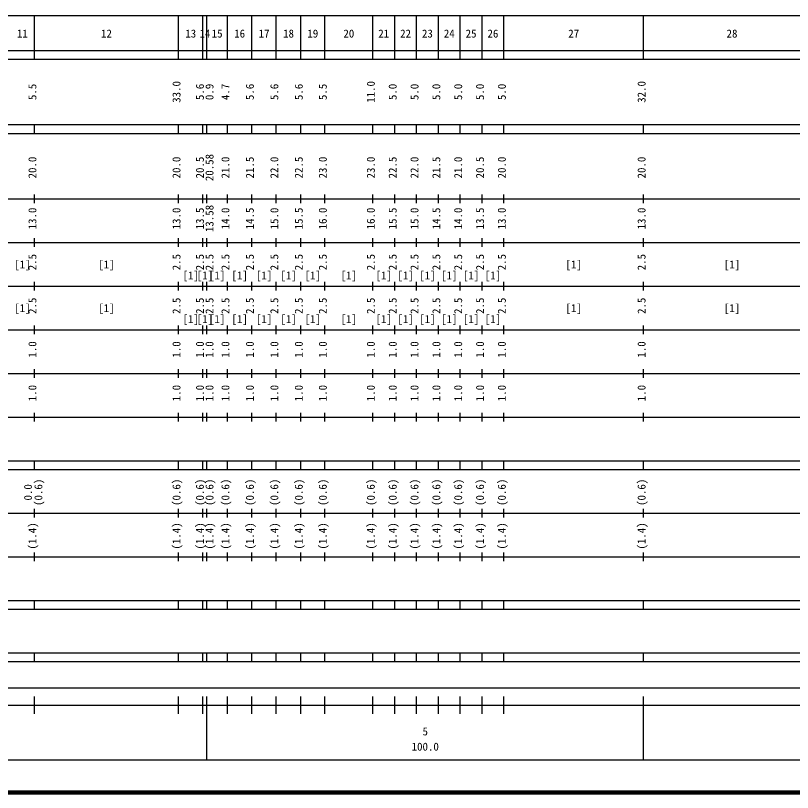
# Model space of a CAD drawing. Units: millimetres on the paper, enlarged 1000 times. Extents: x 40000 to 680000, y 20000 to 380000.
# Drawn here: x 324181 to 502090, y 20000 to 198000 of the extents above; entities that cross this region are included whole.
import ezdxf
from ezdxf.enums import TextEntityAlignment as Align

# ---------------------------------------------------------------- set-up
doc = ezdxf.new("R2010")
doc.units = ezdxf.units.MM
doc.header["$LTSCALE"] = 1000
doc.layers.add('M-TTL', color=2, linetype='Continuous', lineweight=140)
doc.layers.add('M-TTL-BAND', color=7, linetype='Continuous', lineweight=25)
doc.styles.add('ＭＳ ゴシック', font='')
doc.styles.get('ＭＳ ゴシック').set_extended_font_data('MS Gothic')

msp = doc.modelspace()

# ---------------------------------------------------------------- linework, layer by layer
at = {"layer": 'M-TTL'}
msp.add_line((40000, 20000), (680000, 20000), dxfattribs=at)
at = {"layer": 'M-TTL-BAND'}
for p, q in [((68000, 198000), (579000, 198000)), ((328500, 188000), (328500, 198000)), ((361500, 188000), (361500, 198000)), ((367100, 188000), (367100, 198000)), ((368000, 188000), (368000, 198000)), ((372700, 188000), (372700, 198000)), ((378300, 188000), (378300, 198000)), ((383900, 188000), (383900, 198000)), ((389500, 188000), (389500, 198000)), ((395000, 188000), (395000, 198000)), ((406000, 188000), (406000, 198000)), ((411000, 188000), (411000, 198000)), ((416000, 188000), (416000, 198000)), ((421000, 188000), (421000, 198000)), ((426000, 188000), (426000, 198000)), ((431000, 188000), (431000, 198000)), ((436000, 188000), (436000, 198000)), ((468000, 188000), (468000, 198000)), ((40000, 190000), (579000, 190000)), ((40000, 188000), (579000, 188000)), ((40000, 173000), (579000, 173000)), ((328500, 171000), (328500, 173000)), ((361500, 171000), (361500, 173000)), ((367100, 171000), (367100, 173000)), ((368000, 171000), (368000, 173000)), ((372700, 171000), (372700, 173000)), ((378300, 171000), (378300, 173000)), ((383900, 171000), (383900, 173000)), ((389500, 171000), (389500, 173000)), ((395000, 171000), (395000, 173000)), ((406000, 171000), (406000, 173000)), ((411000, 171000), (411000, 173000)), ((416000, 171000), (416000, 173000)), ((421000, 171000), (421000, 173000)), ((426000, 171000), (426000, 173000)), ((431000, 171000), (431000, 173000)), ((436000, 171000), (436000, 173000)), ((468000, 171000), (468000, 173000)), ((40000, 171000), (579000, 171000)), ((328500, 155000), (328500, 157000)), ((361500, 155000), (361500, 157000)), ((367100, 155000), (367100, 157000)), ((368000, 155000), (368000, 157000)), ((372700, 155000), (372700, 157000)), ((378300, 155000), (378300, 157000)), ((383900, 155000), (383900, 157000)), ((389500, 155000), (389500, 157000)), ((395000, 155000), (395000, 157000)), ((406000, 155000), (406000, 157000)), ((411000, 155000), (411000, 157000)), ((416000, 155000), (416000, 157000)), ((421000, 155000), (421000, 157000)), ((426000, 155000), (426000, 157000)), ((431000, 155000), (431000, 157000)), ((436000, 155000), (436000, 157000)), ((468000, 155000), (468000, 157000)), ((40000, 156000), (579000, 156000)), ((46000, 146000), (579000, 146000)), ((328500, 145000), (328500, 147000)), ((361500, 145000), (361500, 147000)), ((367100, 145000), (367100, 147000)), ((368000, 145000), (368000, 147000)), ((372700, 145000), (372700, 147000)), ((378300, 145000), (378300, 147000)), ((383900, 145000), (383900, 147000)), ((389500, 145000), (389500, 147000)), ((395000, 145000), (395000, 147000)), ((406000, 145000), (406000, 147000)), ((411000, 145000), (411000, 147000)), ((416000, 145000), (416000, 147000)), ((421000, 145000), (421000, 147000)), ((426000, 145000), (426000, 147000)), ((431000, 145000), (431000, 147000)), ((436000, 145000), (436000, 147000)), ((468000, 145000), (468000, 147000)), ((52000, 136000), (579000, 136000)), ((328500, 135000), (328500, 137000)), ((361500, 135000), (361500, 137000)), ((367100, 135000), (367100, 137000)), ((368000, 135000), (368000, 137000)), ((372700, 135000), (372700, 137000)), ((378300, 135000), (378300, 137000)), ((383900, 135000), (383900, 137000)), ((389500, 135000), (389500, 137000)), ((395000, 135000), (395000, 137000)), ((406000, 135000), (406000, 137000)), ((411000, 135000), (411000, 137000)), ((416000, 135000), (416000, 137000)), ((421000, 135000), (421000, 137000)), ((426000, 135000), (426000, 137000)), ((431000, 135000), (431000, 137000)), ((436000, 135000), (436000, 137000)), ((468000, 135000), (468000, 137000)), ((328500, 125000), (328500, 127000)), ((361500, 125000), (361500, 127000)), ((367100, 125000), (367100, 127000)), ((368000, 125000), (368000, 127000)), ((372700, 125000), (372700, 127000)), ((378300, 125000), (378300, 127000)), ((383900, 125000), (383900, 127000)), ((389500, 125000), (389500, 127000)), ((395000, 125000), (395000, 127000)), ((406000, 125000), (406000, 127000)), ((411000, 125000), (411000, 127000)), ((416000, 125000), (416000, 127000)), ((421000, 125000), (421000, 127000)), ((426000, 125000), (426000, 127000)), ((431000, 125000), (431000, 127000)), ((436000, 125000), (436000, 127000)), ((468000, 125000), (468000, 127000)), ((46000, 126000), (579000, 126000)), ((52000, 116000), (579000, 116000)), ((328500, 115000), (328500, 117000)), ((361500, 115000), (361500, 117000)), ((367100, 115000), (367100, 117000)), ((368000, 115000), (368000, 117000)), ((372700, 115000), (372700, 117000)), ((378300, 115000), (378300, 117000)), ((383900, 115000), (383900, 117000)), ((389500, 115000), (389500, 117000)), ((395000, 115000), (395000, 117000)), ((406000, 115000), (406000, 117000)), ((411000, 115000), (411000, 117000)), ((416000, 115000), (416000, 117000)), ((421000, 115000), (421000, 117000)), ((426000, 115000), (426000, 117000)), ((431000, 115000), (431000, 117000)), ((436000, 115000), (436000, 117000)), ((468000, 115000), (468000, 117000)), ((328500, 105000), (328500, 107000)), ((361500, 105000), (361500, 107000)), ((367100, 105000), (367100, 107000)), ((368000, 105000), (368000, 107000)), ((372700, 105000), (372700, 107000)), ((378300, 105000), (378300, 107000)), ((383900, 105000), (383900, 107000)), ((389500, 105000), (389500, 107000)), ((395000, 105000), (395000, 107000)), ((406000, 105000), (406000, 107000)), ((411000, 105000), (411000, 107000)), ((416000, 105000), (416000, 107000)), ((421000, 105000), (421000, 107000)), ((426000, 105000), (426000, 107000)), ((431000, 105000), (431000, 107000)), ((436000, 105000), (436000, 107000)), ((468000, 105000), (468000, 107000)), ((46000, 106000), (579000, 106000)), ((40000, 96000), (579000, 96000)), ((328500, 94000), (328500, 96000)), ((361500, 94000), (361500, 96000)), ((367100, 94000), (367100, 96000)), ((368000, 94000), (368000, 96000)), ((372700, 94000), (372700, 96000)), ((378300, 94000), (378300, 96000)), ((383900, 94000), (383900, 96000)), ((389500, 94000), (389500, 96000)), ((395000, 94000), (395000, 96000)), ((406000, 94000), (406000, 96000)), ((411000, 94000), (411000, 96000)), ((416000, 94000), (416000, 96000)), ((421000, 94000), (421000, 96000)), ((426000, 94000), (426000, 96000)), ((431000, 94000), (431000, 96000)), ((436000, 94000), (436000, 96000)), ((468000, 94000), (468000, 96000)), ((40000, 94000), (579000, 94000)), ((49000, 84000), (579000, 84000)), ((328500, 83000), (328500, 85000)), ((361500, 83000), (361500, 85000)), ((367100, 83000), (367100, 85000)), ((368000, 83000), (368000, 85000)), ((372700, 83000), (372700, 85000)), ((378300, 83000), (378300, 85000)), ((383900, 83000), (383900, 85000)), ((389500, 83000), (389500, 85000)), ((395000, 83000), (395000, 85000)), ((406000, 83000), (406000, 85000)), ((411000, 83000), (411000, 85000)), ((416000, 83000), (416000, 85000)), ((421000, 83000), (421000, 85000)), ((426000, 83000), (426000, 85000)), ((431000, 83000), (431000, 85000)), ((436000, 83000), (436000, 85000)), ((468000, 83000), (468000, 85000)), ((328500, 73000), (328500, 75000)), ((361500, 73000), (361500, 75000)), ((367100, 73000), (367100, 75000)), ((368000, 73000), (368000, 75000)), ((372700, 73000), (372700, 75000)), ((378300, 73000), (378300, 75000)), ((383900, 73000), (383900, 75000)), ((389500, 73000), (389500, 75000)), ((395000, 73000), (395000, 75000)), ((406000, 73000), (406000, 75000)), ((411000, 73000), (411000, 75000)), ((416000, 73000), (416000, 75000)), ((421000, 73000), (421000, 75000)), ((426000, 73000), (426000, 75000)), ((431000, 73000), (431000, 75000)), ((436000, 73000), (436000, 75000)), ((468000, 73000), (468000, 75000)), ((40000, 74000), (579000, 74000)), ((40000, 64000), (579000, 64000)), ((328500, 62000), (328500, 64000)), ((361500, 62000), (361500, 64000)), ((367100, 62000), (367100, 64000)), ((368000, 62000), (368000, 64000)), ((372700, 62000), (372700, 64000)), ((378300, 62000), (378300, 64000)), ((383900, 62000), (383900, 64000)), ((389500, 62000), (389500, 64000)), ((395000, 62000), (395000, 64000)), ((406000, 62000), (406000, 64000)), ((411000, 62000), (411000, 64000)), ((416000, 62000), (416000, 64000)), ((421000, 62000), (421000, 64000)), ((426000, 62000), (426000, 64000)), ((431000, 62000), (431000, 64000)), ((436000, 62000), (436000, 64000)), ((468000, 62000), (468000, 64000)), ((40000, 62000), (579000, 62000)), ((40000, 52000), (579000, 52000)), ((328500, 50000), (328500, 52000)), ((361500, 50000), (361500, 52000)), ((367100, 50000), (367100, 52000)), ((368000, 50000), (368000, 52000)), ((372700, 50000), (372700, 52000)), ((378300, 50000), (378300, 52000)), ((383900, 50000), (383900, 52000)), ((389500, 50000), (389500, 52000)), ((395000, 50000), (395000, 52000)), ((406000, 50000), (406000, 52000)), ((411000, 50000), (411000, 52000)), ((416000, 50000), (416000, 52000)), ((421000, 50000), (421000, 52000)), ((426000, 50000), (426000, 52000)), ((431000, 50000), (431000, 52000)), ((436000, 50000), (436000, 52000)), ((468000, 50000), (468000, 52000)), ((40000, 50000), (579000, 50000)), ((71000, 44000), (565000, 44000)), ((328500, 38000), (328500, 42000)), ((361500, 38000), (361500, 42000)), ((367100, 38000), (367100, 42000)), ((368000, 27500), (368000, 42000)), ((372700, 38000), (372700, 42000)), ((378300, 38000), (378300, 42000)), ((383900, 38000), (383900, 42000)), ((389500, 38000), (389500, 42000)), ((395000, 38000), (395000, 42000)), ((406000, 38000), (406000, 42000)), ((411000, 38000), (411000, 42000)), ((416000, 38000), (416000, 42000)), ((421000, 38000), (421000, 42000)), ((426000, 38000), (426000, 42000)), ((431000, 38000), (431000, 42000)), ((436000, 38000), (436000, 42000)), ((468000, 27500), (468000, 42000)), ((40000, 40000), (579000, 40000)), ((68000, 27500), (579000, 27500))]:
    msp.add_line(p, q, dxfattribs=at)

# ---------------------------------------------------------------- texts
at = {"layer": 'M-TTL-BAND', "style": 'ＭＳ ゴシック'}
for s, p in [('11', (325750, 192405)), ('12', (345000, 192405)), ('13', (364300, 192405)), ('14', (367550, 192405)), ('15', (370350, 192405)), ('16', (375500, 192405)), ('17', (381100, 192405)), ('18', (386700, 192405)), ('19', (392250, 192405)), ('20', (400500, 192405)), ('21', (408500, 192405)), ('22', (413500, 192405)), ('23', (418500, 192405)), ('24', (423500, 192405)), ('25', (428500, 192405)), ('26', (433500, 192405)), ('27', (452000, 192405)), ('28', (488250, 192405)), ('[1]', (325750, 139500)), ('[1]', (345000, 139500)), ('[1]', (452000, 139500)), ('[1]', (488250, 139500)), ('[1]', (364300, 137000)), ('[1]', (367550, 137000)), ('[1]', (370350, 137000)), ('[1]', (375500, 137000)), ('[1]', (381100, 137000)), ('[1]', (386700, 137000)), ('[1]', (392250, 137000)), ('[1]', (400500, 137000)), ('[1]', (408500, 137000)), ('[1]', (413500, 137000)), ('[1]', (418500, 137000)), ('[1]', (423500, 137000)), ('[1]', (428500, 137000)), ('[1]', (433500, 137000)), ('[1]', (325750, 129500)), ('[1]', (345000, 129500)), ('[1]', (452000, 129500)), ('[1]', (488250, 129500)), ('[1]', (364300, 127000)), ('[1]', (367550, 127000)), ('[1]', (370350, 127000)), ('[1]', (375500, 127000)), ('[1]', (381100, 127000)), ('[1]', (386700, 127000)), ('[1]', (392250, 127000)), ('[1]', (400500, 127000)), ('[1]', (408500, 127000)), ('[1]', (413500, 127000)), ('[1]', (418500, 127000)), ('[1]', (423500, 127000)), ('[1]', (428500, 127000)), ('[1]', (433500, 127000)), ('5', (418000, 32523)), ('100.0', (418000, 29033))]:
    msp.add_text(s, height=1833, dxfattribs=at).set_placement(p, align=Align.BOTTOM_CENTER)
for s, p in [('5.5', (329500, 180500)), ('33.0', (362500, 180500)), ('5.6', (367861, 180500)), ('0.9', (370060, 180500)), ('4.7', (373700, 180500)), ('5.6', (379300, 180500)), ('5.6', (384900, 180500)), ('5.6', (390500, 180500)), ('5.5', (396000, 180500)), ('11.0', (407000, 180500)), ('5.0', (412000, 180500)), ('5.0', (417000, 180500)), ('5.0', (422000, 180500)), ('5.0', (427000, 180500)), ('5.0', (432000, 180500)), ('5.0', (437000, 180500)), ('32.0', (469000, 180500)), ('20.58', (370060, 163174)), ('20.0', (329500, 163174)), ('20.0', (362500, 163174)), ('20.5', (367861, 163174)), ('21.0', (373700, 163174)), ('21.5', (379300, 163174)), ('22.0', (384900, 163174)), ('22.5', (390500, 163174)), ('23.0', (396000, 163174)), ('23.0', (407000, 163174)), ('22.5', (412000, 163174)), ('22.0', (417000, 163174)), ('21.5', (422000, 163174)), ('21.0', (427000, 163174)), ('20.5', (432000, 163174)), ('20.0', (437000, 163174)), ('20.0', (469000, 163174)), ('13.0', (329500, 151500)), ('13.0', (362500, 151500)), ('13.5', (367861, 151500)), ('13.58', (370060, 151500)), ('14.0', (373700, 151500)), ('14.5', (379300, 151500)), ('15.0', (384900, 151500)), ('15.5', (390500, 151500)), ('16.0', (396000, 151500)), ('16.0', (407000, 151500)), ('15.5', (412000, 151500)), ('15.0', (417000, 151500)), ('14.5', (422000, 151500)), ('14.0', (427000, 151500)), ('13.5', (432000, 151500)), ('13.0', (437000, 151500)), ('13.0', (469000, 151500)), ('2.5', (329500, 141500)), ('2.5', (362500, 141500)), ('2.5', (367861, 141500)), ('2.5', (370060, 141500)), ('2.5', (373700, 141500)), ('2.5', (379300, 141500)), ('2.5', (384900, 141500)), ('2.5', (390500, 141500)), ('2.5', (396000, 141500)), ('2.5', (407000, 141500)), ('2.5', (412000, 141500)), ('2.5', (417000, 141500)), ('2.5', (422000, 141500)), ('2.5', (427000, 141500)), ('2.5', (432000, 141500)), ('2.5', (437000, 141500)), ('2.5', (469000, 141500)), ('2.5', (329500, 131500)), ('2.5', (362500, 131500)), ('2.5', (367861, 131500)), ('2.5', (370060, 131500)), ('2.5', (373700, 131500)), ('2.5', (379300, 131500)), ('2.5', (384900, 131500)), ('2.5', (390500, 131500)), ('2.5', (396000, 131500)), ('2.5', (407000, 131500)), ('2.5', (412000, 131500)), ('2.5', (417000, 131500)), ('2.5', (422000, 131500)), ('2.5', (427000, 131500)), ('2.5', (432000, 131500)), ('2.5', (437000, 131500)), ('2.5', (469000, 131500)), ('1.0', (329500, 121500)), ('1.0', (362500, 121500)), ('1.0', (367861, 121500)), ('1.0', (370060, 121500)), ('1.0', (373700, 121500)), ('1.0', (379300, 121500)), ('1.0', (384900, 121500)), ('1.0', (390500, 121500)), ('1.0', (396000, 121500)), ('1.0', (407000, 121500)), ('1.0', (412000, 121500)), ('1.0', (417000, 121500)), ('1.0', (422000, 121500)), ('1.0', (427000, 121500)), ('1.0', (432000, 121500)), ('1.0', (437000, 121500)), ('1.0', (469000, 121500)), ('1.0', (329500, 111500)), ('1.0', (362500, 111500)), ('1.0', (367861, 111500)), ('1.0', (370060, 111500)), ('1.0', (373700, 111500)), ('1.0', (379300, 111500)), ('1.0', (384900, 111500)), ('1.0', (390500, 111500)), ('1.0', (396000, 111500)), ('1.0', (407000, 111500)), ('1.0', (412000, 111500)), ('1.0', (417000, 111500)), ('1.0', (422000, 111500)), ('1.0', (427000, 111500)), ('1.0', (432000, 111500)), ('1.0', (437000, 111500)), ('1.0', (469000, 111500)), ('(0.6)', (330870, 88764)), ('(0.6)', (362500, 88764)), ('(0.6)', (367861, 88764)), ('(0.6)', (370060, 88764)), ('(0.6)', (373700, 88764)), ('(0.6)', (379300, 88764)), ('(0.6)', (384900, 88764)), ('(0.6)', (390500, 88764)), ('(0.6)', (396000, 88764)), ('(0.6)', (407000, 88764)), ('(0.6)', (412000, 88764)), ('(0.6)', (417000, 88764)), ('(0.6)', (422000, 88764)), ('(0.6)', (427000, 88764)), ('(0.6)', (432000, 88764)), ('(0.6)', (437000, 88764)), ('(0.6)', (469000, 88764)), ('0.0', (328500, 88764)), ('(1.4)', (329500, 78764)), ('(1.4)', (362500, 78764)), ('(1.4)', (367861, 78764)), ('(1.4)', (370060, 78764)), ('(1.4)', (373700, 78764)), ('(1.4)', (379300, 78764)), ('(1.4)', (384900, 78764)), ('(1.4)', (390500, 78764)), ('(1.4)', (396000, 78764)), ('(1.4)', (407000, 78764)), ('(1.4)', (412000, 78764)), ('(1.4)', (417000, 78764)), ('(1.4)', (422000, 78764)), ('(1.4)', (427000, 78764)), ('(1.4)', (432000, 78764)), ('(1.4)', (437000, 78764)), ('(1.4)', (469000, 78764))]:
    msp.add_text(s, height=1833, rotation=90, dxfattribs=at).set_placement(p, align=Align.BOTTOM_CENTER)

doc.saveas('drawing.dxf')
